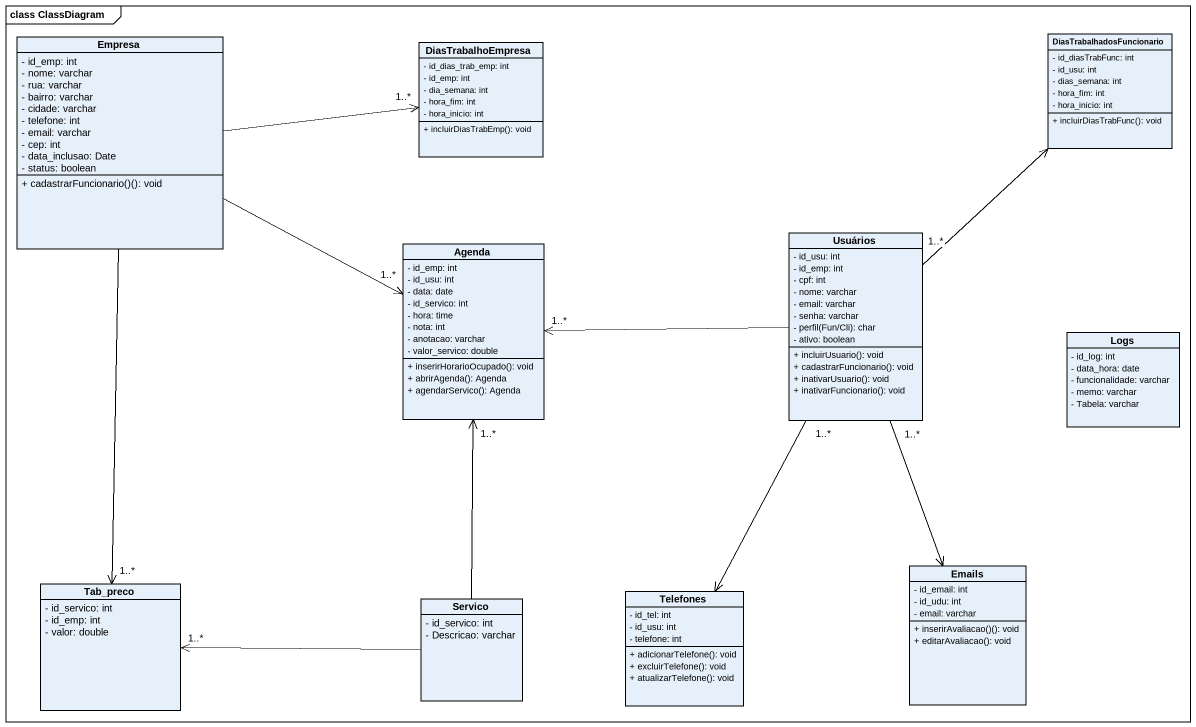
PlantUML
@startuml
mainframe class ClassDiagram
hide circle
hide empty members
skinparam classAttributeIconSize 0
class Empresa {
  - id_emp: int
  - nome: varchar
  - rua: varchar
  - bairro: varchar
  - cidade: varchar
  - telefone: int
  - email: varchar
  - cep: int
  - data_inclusao: Date
  - status: boolean
  + cadastrarFuncionario()(): void
}
class DiasTrabalhoEmpresa {
  - id_dias_trab_emp: int
  - id_emp: int
  - dia_semana: int
  - hora_fim: int
  - hora_inicio: int
  + incluirDiasTrabEmp(): void
}
class DiasTrabalhadosFuncionario {
  - id_diasTrabFunc: int
  - id_usu: int
  - dias_semana: int
  - hora_fim: int
  - hora_inicio: int
  + incluirDiasTrabFunc(): void
}
class Usuários {
  - id_usu: int
  - id_emp: int
  - cpf: int
  - nome: varchar
  - email: varchar
  - senha: varchar
  {field} - perfil(Fun/Cli): char
  - ativo: boolean
  + incluirUsuario(): void
  + cadastrarFuncionario(): void
  + inativarUsuario(): void
  + inativarFuncionario(): void
}
class Agenda {
  - id_emp: int
  - id_usu: int
  - data: date
  - id_servico: int
  - hora: time
  - nota: int
  - anotacao: varchar
  - valor_servico: double
  + inserirHorarioOcupado(): void
  + abrirAgenda(): Agenda
  + agendarServico(): Agenda
}
class Logs {
  - id_log: int
  - data_hora: date
  - funcionalidade: varchar
  - memo: varchar
  - Tabela: varchar
}
class Emails {
  - id_email: int
  - id_udu: int
  - email: varchar
  + inserirAvaliacao()(): void
  + editarAvaliacao(): void
}
class Tab_preco {
  - id_servico: int
  - id_emp: int
  - valor: double
}
class Servico {
  - id_servico: int
  - Descricao: varchar
}
class Telefones {
  - id_tel: int
  - id_usu: int
  - telefone: int
  + adicionarTelefone(): void
  + excluirTelefone(): void
  + atualizarTelefone(): void
}
Empresa -right-> "1..*" DiasTrabalhoEmpresa
Empresa -right-> "1..*" Agenda
Empresa --> "1..*" Tab_preco
Usuários "1..*" -up-> DiasTrabalhadosFuncionario
Usuários -left-> "1..*" Agenda
Usuários "1..*" --> Emails
Usuários "1..*" --> Telefones
Servico -up-> "1..*" Agenda
Servico -left-> "1..*" Tab_preco
@enduml
